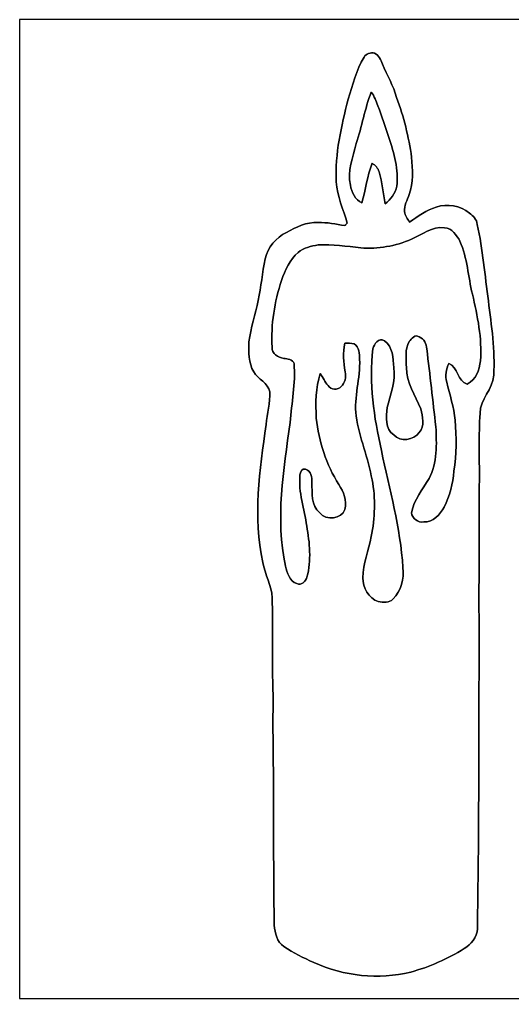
# Model space of a CAD drawing. Header units: centimetres. Extents: x -16.8 to 16.8, y -16.7 to 16.7.
# Drawn here: x -16.77 to 0, y -16.67 to 16.67 of the extents above; entities that cross this region are included whole.
import ezdxf

# ---------------------------------------------------------------- set-up
doc = ezdxf.new("R2010")
doc.units = ezdxf.units.CM
doc.header["$MEASUREMENT"] = 0
doc.layers.add('Layer 1', color=7, linetype='Continuous')

msp = doc.modelspace()

# ---------------------------------------------------------------- linework, layer by layer
at = {"layer": 'Layer 1', "color": 7}
for points, knots in [([(-16.77458, 16.66875), (-16.77458, 16.66875), (16.77458, 16.66875), (16.77458, 16.66875), (16.77458, 16.66875), (16.77458, 16.66875), (16.77458, -16.66875), (16.77458, -16.66875), (16.77458, -16.66875), (16.77458, -16.66875), (-16.77458, -16.66875), (-16.77458, -16.66875), (-16.77458, -16.66875), (-16.77458, -16.66875), (-16.77458, 16.66875), (-16.77458, 16.66875), (-16.77458, 16.66875), (-16.77458, 16.66875), (-16.77458, 16.66875), (-16.77458, 16.66875)], [0, 0, 0, 0, 0.16666667, 0.16666667, 0.16666667, 0.16666667, 0.33333333, 0.33333333, 0.33333333, 0.33333333, 0.5, 0.5, 0.5, 0.5, 0.66666667, 0.66666667, 0.66666667, 0.66666667, 1, 1, 1, 1]), ([(-5.04825, 15.38676), (-5.32342, 14.95072), (-5.41973, 14.43461), (-5.59223, 13.95554), (-5.59223, 13.95554), (-5.82401, 13.03796), (-6.04203, 12.09851), (-5.99581, 11.14601), (-5.99581, 11.14601), (-5.969, 10.65142), (-5.75239, 10.20092), (-5.62046, 9.73137), (-5.62046, 9.73137), (-5.64974, 9.70456), (-5.67902, 9.67811), (-5.7083, 9.65129), (-5.7083, 9.65129), (-6.00745, 9.70774), (-6.30873, 9.7663), (-6.61529, 9.75572), (-6.61529, 9.75572), (-7.00511, 9.78359), (-7.35824, 9.59379), (-7.69197, 9.41846), (-7.69197, 9.41846), (-8.04474, 9.23678), (-8.33649, 8.91399), (-8.41446, 8.51711), (-8.41446, 8.51711), (-8.52099, 8.05109), (-8.54922, 7.57026), (-8.65082, 7.10283), (-8.65082, 7.10283), (-8.76124, 6.63399), (-8.9027, 6.17114), (-8.96867, 5.69278), (-8.96867, 5.69278), (-8.98878, 5.35058), (-8.98419, 4.97628), (-8.80533, 4.67148), (-8.80533, 4.67148), (-8.65434, 4.42101), (-8.32344, 4.28978), (-8.25324, 3.99274), (-8.25324, 3.99274), (-8.23913, 3.61738), (-8.34778, 3.24873), (-8.38412, 2.8769), (-8.38412, 2.8769), (-8.60213, 1.3268), (-8.83461, -0.27058), (-8.49242, -1.81928), (-8.49242, -1.81928), (-8.42574, -2.23273), (-8.18762, -2.60279), (-8.1788, -3.02719), (-8.1788, -3.02719), (-8.14352, -3.97545), (-8.1855, -4.92478), (-8.1594, -5.8734), (-8.1594, -5.8734), (-8.13223, -6.50804), (-8.16257, -7.14304), (-8.1467, -7.77804), (-8.1467, -7.77804), (-8.12059, -9.91023), (-8.1407, -12.04383), (-8.10648, -14.17602), (-8.10648, -14.17602), (-8.07614, -14.44202), (-8.01934, -14.74364), (-7.77663, -14.90063), (-7.77663, -14.90063), (-7.46266, -15.12217), (-7.11129, -15.28692), (-6.76169, -15.44391), (-6.76169, -15.44391), (-5.73934, -15.91522), (-4.55648, -16.03446), (-3.4611, -15.76987), (-3.4611, -15.76987), (-2.81905, -15.59736), (-2.20698, -15.32255), (-1.64218, -14.97295), (-1.64218, -14.97295), (-1.40229, -14.83219), (-1.20862, -14.58666), (-1.18921, -14.30126), (-1.18921, -14.30126), (-1.15888, -11.86921), (-1.13665, -9.43575), (-1.14723, -7.00264), (-1.14723, -7.00264), (-1.13312, -5.63845), (-1.12289, -4.27426), (-1.14582, -2.91042), (-1.14582, -2.91042), (-1.11478, -1.60549), (-1.15358, -0.29986), (-1.12254, 1.00506), (-1.12254, 1.00506), (-1.12607, 1.75754), (-1.143, 2.51072), (-1.10314, 3.26249), (-1.10314, 3.26249), (-1.10702, 3.74579), (-0.65758, 4.07388), (-0.63535, 4.55295), (-0.63535, 4.55295), (-0.58596, 5.40032), (-0.7112, 6.24593), (-0.81774, 7.08448), (-0.81774, 7.08448), (-0.94156, 7.95408), (-1.00083, 8.83461), (-1.20191, 9.69116), (-1.20191, 9.69116), (-1.20685, 9.86437), (-1.33632, 9.97938), (-1.46121, 10.07533), (-1.46121, 10.07533), (-1.76777, 10.33251), (-2.21368, 10.41506), (-2.5908, 10.27924), (-2.5908, 10.27924), (-2.93158, 10.19069), (-3.21063, 9.96562), (-3.49779, 9.77336), (-3.49779, 9.77336), (-3.56905, 9.88342), (-3.66854, 9.98643), (-3.66783, 10.1279), (-3.66783, 10.1279), (-3.69006, 10.33604), (-3.57611, 10.51913), (-3.5179, 10.71069), (-3.5179, 10.71069), (-3.3588, 11.11321), (-3.40642, 11.56123), (-3.42935, 11.9821), (-3.42935, 11.9821), (-3.52919, 12.67389), (-3.69676, 13.35687), (-3.94053, 14.01198), (-3.94053, 14.01198), (-4.05165, 14.41274), (-4.26544, 14.77151), (-4.42172, 15.15427), (-4.42172, 15.15427), (-4.48239, 15.29362), (-4.54448, 15.45414), (-4.69018, 15.5254), (-4.69018, 15.5254), (-4.82388, 15.55009), (-4.97734, 15.50846), (-5.04825, 15.38676), (-5.04825, 15.38676), (-5.04825, 15.38676), (-5.04825, 15.38676), (-5.04825, 15.38676)], [0, 0, 0, 0, 0.02439024, 0.02439024, 0.02439024, 0.02439024, 0.04878049, 0.04878049, 0.04878049, 0.04878049, 0.07317073, 0.07317073, 0.07317073, 0.07317073, 0.09756098, 0.09756098, 0.09756098, 0.09756098, 0.12195122, 0.12195122, 0.12195122, 0.12195122, 0.14634146, 0.14634146, 0.14634146, 0.14634146, 0.17073171, 0.17073171, 0.17073171, 0.17073171, 0.19512195, 0.19512195, 0.19512195, 0.19512195, 0.2195122, 0.2195122, 0.2195122, 0.2195122, 0.24390244, 0.24390244, 0.24390244, 0.24390244, 0.26829268, 0.26829268, 0.26829268, 0.26829268, 0.29268293, 0.29268293, 0.29268293, 0.29268293, 0.31707317, 0.31707317, 0.31707317, 0.31707317, 0.34146341, 0.34146341, 0.34146341, 0.34146341, 0.36585366, 0.36585366, 0.36585366, 0.36585366, 0.3902439, 0.3902439, 0.3902439, 0.3902439, 0.41463415, 0.41463415, 0.41463415, 0.41463415, 0.43902439, 0.43902439, 0.43902439, 0.43902439, 0.46341463, 0.46341463, 0.46341463, 0.46341463, 0.48780488, 0.48780488, 0.48780488, 0.48780488, 0.51219512, 0.51219512, 0.51219512, 0.51219512, 0.53658537, 0.53658537, 0.53658537, 0.53658537, 0.56097561, 0.56097561, 0.56097561, 0.56097561, 0.58536585, 0.58536585, 0.58536585, 0.58536585, 0.6097561, 0.6097561, 0.6097561, 0.6097561, 0.63414634, 0.63414634, 0.63414634, 0.63414634, 0.65853659, 0.65853659, 0.65853659, 0.65853659, 0.68292683, 0.68292683, 0.68292683, 0.68292683, 0.70731707, 0.70731707, 0.70731707, 0.70731707, 0.73170732, 0.73170732, 0.73170732, 0.73170732, 0.75609756, 0.75609756, 0.75609756, 0.75609756, 0.7804878, 0.7804878, 0.7804878, 0.7804878, 0.80487805, 0.80487805, 0.80487805, 0.80487805, 0.82926829, 0.82926829, 0.82926829, 0.82926829, 0.85365854, 0.85365854, 0.85365854, 0.85365854, 0.87804878, 0.87804878, 0.87804878, 0.87804878, 0.90243902, 0.90243902, 0.90243902, 0.90243902, 0.92682927, 0.92682927, 0.92682927, 0.92682927, 0.95121951, 0.95121951, 0.95121951, 0.95121951, 1, 1, 1, 1]), ([(-4.80307, 14.19825), (-4.69688, 14.05925), (-4.63903, 13.89168), (-4.57694, 13.73011), (-4.57694, 13.73011), (-4.44994, 13.37098), (-4.31341, 13.01538), (-4.20688, 12.64955), (-4.20688, 12.64955), (-4.01884, 12.11862), (-3.87668, 11.55841), (-3.937, 10.98973), (-3.937, 10.98973), (-3.98604, 10.74808), (-4.14161, 10.54135), (-4.33529, 10.39424), (-4.33529, 10.39424), (-4.39349, 10.75831), (-4.42913, 11.12908), (-4.53884, 11.48221), (-4.53884, 11.48221), (-4.57271, 11.61062), (-4.66584, 11.70517), (-4.77449, 11.77361), (-4.77449, 11.77361), (-4.95018, 11.34075), (-4.98404, 10.86944), (-5.12269, 10.42529), (-5.12269, 10.42529), (-5.35305, 10.53359), (-5.4737, 10.78477), (-5.51568, 11.02466), (-5.51568, 11.02466), (-5.63421, 11.51079), (-5.41373, 11.97892), (-5.31777, 12.44706), (-5.31777, 12.44706), (-5.11881, 13.02279), (-5.02779, 13.63133), (-4.80307, 14.19825)], [0, 0, 0, 0, 0.09090909, 0.09090909, 0.09090909, 0.09090909, 0.18181818, 0.18181818, 0.18181818, 0.18181818, 0.27272727, 0.27272727, 0.27272727, 0.27272727, 0.36363636, 0.36363636, 0.36363636, 0.36363636, 0.45454545, 0.45454545, 0.45454545, 0.45454545, 0.54545455, 0.54545455, 0.54545455, 0.54545455, 0.63636364, 0.63636364, 0.63636364, 0.63636364, 0.72727273, 0.72727273, 0.72727273, 0.72727273, 0.81818182, 0.81818182, 0.81818182, 0.81818182, 1, 1, 1, 1]), ([(-3.44029, 9.19198), (-3.06846, 9.3405), (-2.73756, 9.63083), (-2.30964, 9.58144), (-2.30964, 9.58144), (-2.0514, 9.56028), (-1.89971, 9.32321), (-1.784, 9.11825), (-1.784, 9.11825), (-1.53176, 8.54886), (-1.50918, 7.91774), (-1.36278, 7.31943), (-1.36278, 7.31943), (-1.1871, 6.57542), (-1.02941, 5.81413), (-1.08867, 5.04507), (-1.08867, 5.04507), (-1.11831, 4.73745), (-1.24037, 4.39385), (-1.54023, 4.25556), (-1.54023, 4.25556), (-1.87889, 4.34622), (-1.85067, 4.826), (-2.16676, 4.959), (-2.16676, 4.959), (-2.23802, 4.75544), (-2.30858, 4.53778), (-2.23414, 4.32294), (-2.23414, 4.32294), (-2.13184, 3.89114), (-1.98826, 3.46639), (-1.94769, 3.02189), (-1.94769, 3.02189), (-1.90218, 2.44581), (-1.90183, 1.86372), (-1.99249, 1.29187), (-1.99249, 1.29187), (-2.02636, 0.86783), (-2.12901, 0.44485), (-2.32586, 0.06632), (-2.32586, 0.06632), (-2.46839, -0.18556), (-2.69134, -0.46884), (-3.0166, -0.43991), (-3.0166, -0.43991), (-3.20322, -0.47625), (-3.42406, -0.31574), (-3.43182, -0.12524), (-3.43182, -0.12524), (-3.35915, 0.31574), (-3.05682, 0.66252), (-2.83774, 1.03717), (-2.83774, 1.03717), (-2.55341, 1.57339), (-2.57598, 2.21121), (-2.60632, 2.79859), (-2.60632, 2.79859), (-2.70439, 3.68335), (-2.81058, 4.56706), (-2.91112, 5.45147), (-2.91112, 5.45147), (-2.93688, 5.61128), (-2.9972, 5.81025), (-3.17218, 5.85964), (-3.17218, 5.85964), (-3.33375, 5.97006), (-3.4223, 5.79191), (-3.51014, 5.70159), (-3.51014, 5.70159), (-3.67453, 5.44195), (-3.60715, 5.10646), (-3.60962, 4.81612), (-3.60962, 4.81612), (-3.60292, 4.30318), (-3.29988, 3.87138), (-3.12173, 3.40889), (-3.12173, 3.40889), (-3.0547, 3.15278), (-2.97709, 2.82469), (-3.16936, 2.60421), (-3.16936, 2.60421), (-3.36233, 2.34809), (-3.81459, 2.26836), (-4.03895, 2.52236), (-4.03895, 2.52236), (-4.33352, 2.73085), (-4.30918, 3.13655), (-4.26367, 3.45122), (-4.26367, 3.45122), (-4.15784, 3.89784), (-3.96875, 4.34728), (-4.03331, 4.81506), (-4.03331, 4.81506), (-4.06047, 5.13362), (-4.06576, 5.52803), (-4.35857, 5.73193), (-4.35857, 5.73193), (-4.55048, 5.84517), (-4.71099, 5.62116), (-4.74839, 5.455), (-4.74839, 5.455), (-4.88315, 4.29436), (-4.71664, 3.12561), (-4.4577, 1.9939), (-4.4577, 1.9939), (-4.18183, 0.67098), (-3.81035, -0.63959), (-3.7278, -1.99461), (-3.7278, -1.99461), (-3.683, -2.37561), (-3.79024, -2.78483), (-4.06188, -3.06352), (-4.06188, -3.06352), (-4.18183, -3.20993), (-4.4002, -3.18699), (-4.56424, -3.15278), (-4.56424, -3.15278), (-4.89761, -3.04024), (-5.09305, -2.68464), (-5.08776, -2.34491), (-5.08776, -2.34491), (-5.10752, -1.85808), (-4.88209, -1.41182), (-4.80519, -0.94015), (-4.80519, -0.94015), (-4.6803, -0.30374), (-4.64714, 0.35631), (-4.77838, 0.99448), (-4.77838, 0.99448), (-4.90291, 1.73249), (-5.21229, 2.42676), (-5.32377, 3.16794), (-5.32377, 3.16794), (-5.39574, 3.81706), (-5.17349, 4.44994), (-5.201, 5.09834), (-5.201, 5.09834), (-5.19395, 5.28179), (-5.21794, 5.50792), (-5.38198, 5.62257), (-5.38198, 5.62257), (-5.48428, 5.6582), (-5.59647, 5.64092), (-5.70301, 5.64515), (-5.70301, 5.64515), (-5.76792, 5.32377), (-5.75663, 4.99533), (-5.69454, 4.67431), (-5.69454, 4.67431), (-5.65362, 4.49792), (-5.69207, 4.29789), (-5.83036, 4.1723), (-5.83036, 4.1723), (-5.94501, 4.03578), (-6.17396, 4.06576), (-6.27556, 4.20158), (-6.27556, 4.20158), (-6.37258, 4.33352), (-6.45619, 4.47358), (-6.53803, 4.61504), (-6.53803, 4.61504), (-6.70243, 4.12785), (-6.70419, 3.60574), (-6.67491, 3.09774), (-6.67491, 3.09774), (-6.5913, 2.2987), (-6.33906, 1.51024), (-5.90621, 0.83079), (-5.90621, 0.83079), (-5.74463, 0.58702), (-5.63527, 0.28046), (-5.70336, -0.01235), (-5.70336, -0.01235), (-5.82224, -0.35348), (-6.33271, -0.39864), (-6.55567, -0.13476), (-6.55567, -0.13476), (-6.86999, 0.11853), (-6.80508, 0.54786), (-6.82801, 0.90064), (-6.82801, 0.90064), (-6.80967, 1.06645), (-6.85518, 1.30316), (-7.0418, 1.35502), (-7.0418, 1.35502), (-7.16351, 1.39912), (-7.2196, 1.25554), (-7.23053, 1.15958), (-7.23053, 1.15958), (-7.29121, 0.56762), (-7.07672, -0.00176), (-7.00123, -0.58173), (-7.00123, -0.58173), (-6.90069, -1.15253), (-6.83754, -1.74978), (-6.99523, -2.31669), (-6.99523, -2.31669), (-7.03333, -2.4638), (-7.17162, -2.60738), (-7.34131, -2.54212), (-7.34131, -2.54212), (-7.59425, -2.46803), (-7.66163, -2.16641), (-7.72513, -1.94769), (-7.72513, -1.94769), (-8.07297, -0.32985), (-7.79039, 1.32786), (-7.56814, 2.94252), (-7.56814, 2.94252), (-7.51628, 3.61244), (-7.37306, 4.27814), (-7.43232, 4.95335), (-7.43232, 4.95335), (-7.46866, 5.10187), (-7.66445, 5.10822), (-7.78122, 5.13009), (-7.78122, 5.13009), (-7.97701, 5.15091), (-8.19679, 5.29167), (-8.1788, 5.51462), (-8.1788, 5.51462), (-8.22784, 6.28227), (-8.09696, 7.05556), (-7.85671, 7.78475), (-7.85671, 7.78475), (-7.7403, 8.13788), (-7.5752, 8.48783), (-7.29439, 8.74042), (-7.29439, 8.74042), (-7.10106, 8.89388), (-6.85341, 8.95738), (-6.61317, 8.99301), (-6.61317, 8.99301), (-6.12775, 9.01665), (-5.64374, 8.94856), (-5.16255, 8.89353), (-5.16255, 8.89353), (-4.57623, 8.85543), (-3.97545, 8.94292), (-3.44029, 9.19198)], [0, 0, 0, 0, 0.01639344, 0.01639344, 0.01639344, 0.01639344, 0.03278689, 0.03278689, 0.03278689, 0.03278689, 0.04918033, 0.04918033, 0.04918033, 0.04918033, 0.06557377, 0.06557377, 0.06557377, 0.06557377, 0.08196721, 0.08196721, 0.08196721, 0.08196721, 0.09836066, 0.09836066, 0.09836066, 0.09836066, 0.1147541, 0.1147541, 0.1147541, 0.1147541, 0.13114754, 0.13114754, 0.13114754, 0.13114754, 0.14754098, 0.14754098, 0.14754098, 0.14754098, 0.16393443, 0.16393443, 0.16393443, 0.16393443, 0.18032787, 0.18032787, 0.18032787, 0.18032787, 0.19672131, 0.19672131, 0.19672131, 0.19672131, 0.21311475, 0.21311475, 0.21311475, 0.21311475, 0.2295082, 0.2295082, 0.2295082, 0.2295082, 0.24590164, 0.24590164, 0.24590164, 0.24590164, 0.26229508, 0.26229508, 0.26229508, 0.26229508, 0.27868852, 0.27868852, 0.27868852, 0.27868852, 0.29508197, 0.29508197, 0.29508197, 0.29508197, 0.31147541, 0.31147541, 0.31147541, 0.31147541, 0.32786885, 0.32786885, 0.32786885, 0.32786885, 0.3442623, 0.3442623, 0.3442623, 0.3442623, 0.36065574, 0.36065574, 0.36065574, 0.36065574, 0.37704918, 0.37704918, 0.37704918, 0.37704918, 0.39344262, 0.39344262, 0.39344262, 0.39344262, 0.40983607, 0.40983607, 0.40983607, 0.40983607, 0.42622951, 0.42622951, 0.42622951, 0.42622951, 0.44262295, 0.44262295, 0.44262295, 0.44262295, 0.45901639, 0.45901639, 0.45901639, 0.45901639, 0.47540984, 0.47540984, 0.47540984, 0.47540984, 0.49180328, 0.49180328, 0.49180328, 0.49180328, 0.50819672, 0.50819672, 0.50819672, 0.50819672, 0.52459016, 0.52459016, 0.52459016, 0.52459016, 0.54098361, 0.54098361, 0.54098361, 0.54098361, 0.55737705, 0.55737705, 0.55737705, 0.55737705, 0.57377049, 0.57377049, 0.57377049, 0.57377049, 0.59016393, 0.59016393, 0.59016393, 0.59016393, 0.60655738, 0.60655738, 0.60655738, 0.60655738, 0.62295082, 0.62295082, 0.62295082, 0.62295082, 0.63934426, 0.63934426, 0.63934426, 0.63934426, 0.6557377, 0.6557377, 0.6557377, 0.6557377, 0.67213115, 0.67213115, 0.67213115, 0.67213115, 0.68852459, 0.68852459, 0.68852459, 0.68852459, 0.70491803, 0.70491803, 0.70491803, 0.70491803, 0.72131148, 0.72131148, 0.72131148, 0.72131148, 0.73770492, 0.73770492, 0.73770492, 0.73770492, 0.75409836, 0.75409836, 0.75409836, 0.75409836, 0.7704918, 0.7704918, 0.7704918, 0.7704918, 0.78688525, 0.78688525, 0.78688525, 0.78688525, 0.80327869, 0.80327869, 0.80327869, 0.80327869, 0.81967213, 0.81967213, 0.81967213, 0.81967213, 0.83606557, 0.83606557, 0.83606557, 0.83606557, 0.85245902, 0.85245902, 0.85245902, 0.85245902, 0.86885246, 0.86885246, 0.86885246, 0.86885246, 0.8852459, 0.8852459, 0.8852459, 0.8852459, 0.90163934, 0.90163934, 0.90163934, 0.90163934, 0.91803279, 0.91803279, 0.91803279, 0.91803279, 0.93442623, 0.93442623, 0.93442623, 0.93442623, 0.95081967, 0.95081967, 0.95081967, 0.95081967, 0.96721311, 0.96721311, 0.96721311, 0.96721311, 1, 1, 1, 1])]:
    msp.add_open_spline(points, degree=3, knots=knots, dxfattribs=at)
at = {"layer": 'Layer 1', "color": 254}
for points, knots in [([(-5.04825, 15.38676), (-4.97734, 15.50846), (-4.82388, 15.55009), (-4.69018, 15.5254), (-4.69018, 15.5254), (-4.54448, 15.45414), (-4.48239, 15.29362), (-4.42172, 15.15427), (-4.42172, 15.15427), (-4.26544, 14.77151), (-4.05165, 14.41274), (-3.94053, 14.01198), (-3.94053, 14.01198), (-3.69676, 13.35687), (-3.52919, 12.67389), (-3.42935, 11.9821), (-3.42935, 11.9821), (-3.40642, 11.56123), (-3.3588, 11.11321), (-3.5179, 10.71069), (-3.5179, 10.71069), (-3.57611, 10.51913), (-3.69006, 10.33604), (-3.66783, 10.1279), (-3.66783, 10.1279), (-3.66854, 9.98643), (-3.56905, 9.88342), (-3.49779, 9.77336), (-3.49779, 9.77336), (-3.21063, 9.96562), (-2.93158, 10.19069), (-2.5908, 10.27924), (-2.5908, 10.27924), (-2.21368, 10.41506), (-1.76777, 10.33251), (-1.46121, 10.07533), (-1.46121, 10.07533), (-1.33632, 9.97938), (-1.20685, 9.86437), (-1.20191, 9.69116), (-1.20191, 9.69116), (-1.00083, 8.83461), (-0.94156, 7.95408), (-0.81774, 7.08448), (-0.81774, 7.08448), (-0.7112, 6.24593), (-0.58596, 5.40032), (-0.63535, 4.55295), (-0.63535, 4.55295), (-0.65758, 4.07388), (-1.10702, 3.74579), (-1.10314, 3.26249), (-1.10314, 3.26249), (-1.143, 2.51072), (-1.12607, 1.75754), (-1.12254, 1.00506), (-1.12254, 1.00506), (-1.15358, -0.29986), (-1.11478, -1.60549), (-1.14582, -2.91042), (-1.14582, -2.91042), (-1.12289, -4.27426), (-1.13312, -5.63845), (-1.14723, -7.00264), (-1.14723, -7.00264), (-1.13665, -9.43575), (-1.15888, -11.86921), (-1.18921, -14.30126), (-1.18921, -14.30126), (-1.20862, -14.58666), (-1.40229, -14.83219), (-1.64218, -14.97295), (-1.64218, -14.97295), (-2.20698, -15.32255), (-2.81905, -15.59736), (-3.4611, -15.76987), (-3.4611, -15.76987), (-4.55648, -16.03446), (-5.73934, -15.91522), (-6.76169, -15.44391), (-6.76169, -15.44391), (-7.11129, -15.28692), (-7.46266, -15.12217), (-7.77663, -14.90063), (-7.77663, -14.90063), (-8.01934, -14.74364), (-8.07614, -14.44202), (-8.10648, -14.17602), (-8.10648, -14.17602), (-8.1407, -12.04383), (-8.12059, -9.91023), (-8.1467, -7.77804), (-8.1467, -7.77804), (-8.16257, -7.14304), (-8.13223, -6.50804), (-8.1594, -5.8734), (-8.1594, -5.8734), (-8.1855, -4.92478), (-8.14352, -3.97545), (-8.1788, -3.02719), (-8.1788, -3.02719), (-8.18762, -2.60279), (-8.42574, -2.23273), (-8.49242, -1.81928), (-8.49242, -1.81928), (-8.83461, -0.27058), (-8.60213, 1.3268), (-8.38412, 2.8769), (-8.38412, 2.8769), (-8.34778, 3.24873), (-8.23913, 3.61738), (-8.25324, 3.99274), (-8.25324, 3.99274), (-8.32344, 4.28978), (-8.65434, 4.42101), (-8.80533, 4.67148), (-8.80533, 4.67148), (-8.98419, 4.97628), (-8.98878, 5.35058), (-8.96867, 5.69278), (-8.96867, 5.69278), (-8.9027, 6.17114), (-8.76124, 6.63399), (-8.65082, 7.10283), (-8.65082, 7.10283), (-8.54922, 7.57026), (-8.52099, 8.05109), (-8.41446, 8.51711), (-8.41446, 8.51711), (-8.33649, 8.91399), (-8.04474, 9.23678), (-7.69197, 9.41846), (-7.69197, 9.41846), (-7.35824, 9.59379), (-7.00511, 9.78359), (-6.61529, 9.75572), (-6.61529, 9.75572), (-6.30873, 9.7663), (-6.00745, 9.70774), (-5.7083, 9.65129), (-5.7083, 9.65129), (-5.67902, 9.67811), (-5.64974, 9.70456), (-5.62046, 9.73137), (-5.62046, 9.73137), (-5.75239, 10.20092), (-5.969, 10.65142), (-5.99581, 11.14601), (-5.99581, 11.14601), (-6.04203, 12.09851), (-5.82401, 13.03796), (-5.59223, 13.95554), (-5.59223, 13.95554), (-5.41973, 14.43461), (-5.32342, 14.95072), (-5.04825, 15.38676), (-5.04825, 15.38676), (-5.04825, 15.38676), (-5.04825, 15.38676), (-5.04825, 15.38676)], [0, 0, 0, 0, 0.02439024, 0.02439024, 0.02439024, 0.02439024, 0.04878049, 0.04878049, 0.04878049, 0.04878049, 0.07317073, 0.07317073, 0.07317073, 0.07317073, 0.09756098, 0.09756098, 0.09756098, 0.09756098, 0.12195122, 0.12195122, 0.12195122, 0.12195122, 0.14634146, 0.14634146, 0.14634146, 0.14634146, 0.17073171, 0.17073171, 0.17073171, 0.17073171, 0.19512195, 0.19512195, 0.19512195, 0.19512195, 0.2195122, 0.2195122, 0.2195122, 0.2195122, 0.24390244, 0.24390244, 0.24390244, 0.24390244, 0.26829268, 0.26829268, 0.26829268, 0.26829268, 0.29268293, 0.29268293, 0.29268293, 0.29268293, 0.31707317, 0.31707317, 0.31707317, 0.31707317, 0.34146341, 0.34146341, 0.34146341, 0.34146341, 0.36585366, 0.36585366, 0.36585366, 0.36585366, 0.3902439, 0.3902439, 0.3902439, 0.3902439, 0.41463415, 0.41463415, 0.41463415, 0.41463415, 0.43902439, 0.43902439, 0.43902439, 0.43902439, 0.46341463, 0.46341463, 0.46341463, 0.46341463, 0.48780488, 0.48780488, 0.48780488, 0.48780488, 0.51219512, 0.51219512, 0.51219512, 0.51219512, 0.53658537, 0.53658537, 0.53658537, 0.53658537, 0.56097561, 0.56097561, 0.56097561, 0.56097561, 0.58536585, 0.58536585, 0.58536585, 0.58536585, 0.6097561, 0.6097561, 0.6097561, 0.6097561, 0.63414634, 0.63414634, 0.63414634, 0.63414634, 0.65853659, 0.65853659, 0.65853659, 0.65853659, 0.68292683, 0.68292683, 0.68292683, 0.68292683, 0.70731707, 0.70731707, 0.70731707, 0.70731707, 0.73170732, 0.73170732, 0.73170732, 0.73170732, 0.75609756, 0.75609756, 0.75609756, 0.75609756, 0.7804878, 0.7804878, 0.7804878, 0.7804878, 0.80487805, 0.80487805, 0.80487805, 0.80487805, 0.82926829, 0.82926829, 0.82926829, 0.82926829, 0.85365854, 0.85365854, 0.85365854, 0.85365854, 0.87804878, 0.87804878, 0.87804878, 0.87804878, 0.90243902, 0.90243902, 0.90243902, 0.90243902, 0.92682927, 0.92682927, 0.92682927, 0.92682927, 0.95121951, 0.95121951, 0.95121951, 0.95121951, 1, 1, 1, 1]), ([(-4.80307, 14.19825), (-5.02779, 13.63133), (-5.11881, 13.02279), (-5.31777, 12.44706), (-5.31777, 12.44706), (-5.41373, 11.97892), (-5.63421, 11.51079), (-5.51568, 11.02466), (-5.51568, 11.02466), (-5.4737, 10.78477), (-5.35305, 10.53359), (-5.12269, 10.42529), (-5.12269, 10.42529), (-4.98404, 10.86944), (-4.95018, 11.34075), (-4.77449, 11.77361), (-4.77449, 11.77361), (-4.66584, 11.70517), (-4.57271, 11.61062), (-4.53884, 11.48221), (-4.53884, 11.48221), (-4.42913, 11.12908), (-4.39349, 10.75831), (-4.33529, 10.39424), (-4.33529, 10.39424), (-4.14161, 10.54135), (-3.98604, 10.74808), (-3.937, 10.98973), (-3.937, 10.98973), (-3.87668, 11.55841), (-4.01884, 12.11862), (-4.20688, 12.64955), (-4.20688, 12.64955), (-4.31341, 13.01538), (-4.44994, 13.37098), (-4.57694, 13.73011), (-4.57694, 13.73011), (-4.63903, 13.89168), (-4.69688, 14.05925), (-4.80307, 14.19825), (-4.80307, 14.19825), (-4.80307, 14.19825), (-4.80307, 14.19825), (-4.80307, 14.19825)], [0, 0, 0, 0, 0.08333333, 0.08333333, 0.08333333, 0.08333333, 0.16666667, 0.16666667, 0.16666667, 0.16666667, 0.25, 0.25, 0.25, 0.25, 0.33333333, 0.33333333, 0.33333333, 0.33333333, 0.41666667, 0.41666667, 0.41666667, 0.41666667, 0.5, 0.5, 0.5, 0.5, 0.58333333, 0.58333333, 0.58333333, 0.58333333, 0.66666667, 0.66666667, 0.66666667, 0.66666667, 0.75, 0.75, 0.75, 0.75, 0.83333333, 0.83333333, 0.83333333, 0.83333333, 1, 1, 1, 1]), ([(-3.44029, 9.19198), (-3.97545, 8.94292), (-4.57623, 8.85543), (-5.16255, 8.89353), (-5.16255, 8.89353), (-5.64374, 8.94856), (-6.12775, 9.01665), (-6.61317, 8.99301), (-6.61317, 8.99301), (-6.85341, 8.95738), (-7.10106, 8.89388), (-7.29439, 8.74042), (-7.29439, 8.74042), (-7.5752, 8.48783), (-7.7403, 8.13788), (-7.85671, 7.78475), (-7.85671, 7.78475), (-8.09696, 7.05556), (-8.22784, 6.28227), (-8.1788, 5.51462), (-8.1788, 5.51462), (-8.19679, 5.29167), (-7.97701, 5.15091), (-7.78122, 5.13009), (-7.78122, 5.13009), (-7.66445, 5.10822), (-7.46866, 5.10187), (-7.43232, 4.95335), (-7.43232, 4.95335), (-7.37306, 4.27814), (-7.51628, 3.61244), (-7.56814, 2.94252), (-7.56814, 2.94252), (-7.79039, 1.32786), (-8.07297, -0.32985), (-7.72513, -1.94769), (-7.72513, -1.94769), (-7.66163, -2.16641), (-7.59425, -2.46803), (-7.34131, -2.54212), (-7.34131, -2.54212), (-7.17162, -2.60738), (-7.03333, -2.4638), (-6.99523, -2.31669), (-6.99523, -2.31669), (-6.83754, -1.74978), (-6.90069, -1.15253), (-7.00123, -0.58173), (-7.00123, -0.58173), (-7.07672, -0.00176), (-7.29121, 0.56762), (-7.23053, 1.15958), (-7.23053, 1.15958), (-7.2196, 1.25554), (-7.16351, 1.39912), (-7.0418, 1.35502), (-7.0418, 1.35502), (-6.85518, 1.30316), (-6.80967, 1.06645), (-6.82801, 0.90064), (-6.82801, 0.90064), (-6.80508, 0.54786), (-6.86999, 0.11853), (-6.55567, -0.13476), (-6.55567, -0.13476), (-6.33271, -0.39864), (-5.82224, -0.35348), (-5.70336, -0.01235), (-5.70336, -0.01235), (-5.63527, 0.28046), (-5.74463, 0.58702), (-5.90621, 0.83079), (-5.90621, 0.83079), (-6.33906, 1.51024), (-6.5913, 2.2987), (-6.67491, 3.09774), (-6.67491, 3.09774), (-6.70419, 3.60574), (-6.70243, 4.12785), (-6.53803, 4.61504), (-6.53803, 4.61504), (-6.45619, 4.47358), (-6.37258, 4.33352), (-6.27556, 4.20158), (-6.27556, 4.20158), (-6.17396, 4.06576), (-5.94501, 4.03578), (-5.83036, 4.1723), (-5.83036, 4.1723), (-5.69207, 4.29789), (-5.65362, 4.49792), (-5.69454, 4.67431), (-5.69454, 4.67431), (-5.75663, 4.99533), (-5.76792, 5.32377), (-5.70301, 5.64515), (-5.70301, 5.64515), (-5.59647, 5.64092), (-5.48428, 5.6582), (-5.38198, 5.62257), (-5.38198, 5.62257), (-5.21794, 5.50792), (-5.19395, 5.28179), (-5.201, 5.09834), (-5.201, 5.09834), (-5.17349, 4.44994), (-5.39574, 3.81706), (-5.32377, 3.16794), (-5.32377, 3.16794), (-5.21229, 2.42676), (-4.90291, 1.73249), (-4.77838, 0.99448), (-4.77838, 0.99448), (-4.64714, 0.35631), (-4.6803, -0.30374), (-4.80519, -0.94015), (-4.80519, -0.94015), (-4.88209, -1.41182), (-5.10752, -1.85808), (-5.08776, -2.34491), (-5.08776, -2.34491), (-5.09305, -2.68464), (-4.89761, -3.04024), (-4.56424, -3.15278), (-4.56424, -3.15278), (-4.4002, -3.18699), (-4.18183, -3.20993), (-4.06188, -3.06352), (-4.06188, -3.06352), (-3.79024, -2.78483), (-3.683, -2.37561), (-3.7278, -1.99461), (-3.7278, -1.99461), (-3.81035, -0.63959), (-4.18183, 0.67098), (-4.4577, 1.9939), (-4.4577, 1.9939), (-4.71664, 3.12561), (-4.88315, 4.29436), (-4.74839, 5.455), (-4.74839, 5.455), (-4.71099, 5.62116), (-4.55048, 5.84517), (-4.35857, 5.73193), (-4.35857, 5.73193), (-4.06576, 5.52803), (-4.06047, 5.13362), (-4.03331, 4.81506), (-4.03331, 4.81506), (-3.96875, 4.34728), (-4.15784, 3.89784), (-4.26367, 3.45122), (-4.26367, 3.45122), (-4.30918, 3.13655), (-4.33352, 2.73085), (-4.03895, 2.52236), (-4.03895, 2.52236), (-3.81459, 2.26836), (-3.36233, 2.34809), (-3.16936, 2.60421), (-3.16936, 2.60421), (-2.97709, 2.82469), (-3.0547, 3.15278), (-3.12173, 3.40889), (-3.12173, 3.40889), (-3.29988, 3.87138), (-3.60292, 4.30318), (-3.60962, 4.81612), (-3.60962, 4.81612), (-3.60715, 5.10646), (-3.67453, 5.44195), (-3.51014, 5.70159), (-3.51014, 5.70159), (-3.4223, 5.79191), (-3.33375, 5.97006), (-3.17218, 5.85964), (-3.17218, 5.85964), (-2.9972, 5.81025), (-2.93688, 5.61128), (-2.91112, 5.45147), (-2.91112, 5.45147), (-2.81058, 4.56706), (-2.70439, 3.68335), (-2.60632, 2.79859), (-2.60632, 2.79859), (-2.57598, 2.21121), (-2.55341, 1.57339), (-2.83774, 1.03717), (-2.83774, 1.03717), (-3.05682, 0.66252), (-3.35915, 0.31574), (-3.43182, -0.12524), (-3.43182, -0.12524), (-3.42406, -0.31574), (-3.20322, -0.47625), (-3.0166, -0.43991), (-3.0166, -0.43991), (-2.69134, -0.46884), (-2.46839, -0.18556), (-2.32586, 0.06632), (-2.32586, 0.06632), (-2.12901, 0.44485), (-2.02636, 0.86783), (-1.99249, 1.29187), (-1.99249, 1.29187), (-1.90183, 1.86372), (-1.90218, 2.44581), (-1.94769, 3.02189), (-1.94769, 3.02189), (-1.98826, 3.46639), (-2.13184, 3.89114), (-2.23414, 4.32294), (-2.23414, 4.32294), (-2.30858, 4.53778), (-2.23802, 4.75544), (-2.16676, 4.959), (-2.16676, 4.959), (-1.85067, 4.826), (-1.87889, 4.34622), (-1.54023, 4.25556), (-1.54023, 4.25556), (-1.24037, 4.39385), (-1.11831, 4.73745), (-1.08867, 5.04507), (-1.08867, 5.04507), (-1.02941, 5.81413), (-1.1871, 6.57542), (-1.36278, 7.31943), (-1.36278, 7.31943), (-1.50918, 7.91774), (-1.53176, 8.54886), (-1.784, 9.11825), (-1.784, 9.11825), (-1.89971, 9.32321), (-2.0514, 9.56028), (-2.30964, 9.58144), (-2.30964, 9.58144), (-2.73756, 9.63083), (-3.06846, 9.3405), (-3.44029, 9.19198)], [0, 0, 0, 0, 0.01639344, 0.01639344, 0.01639344, 0.01639344, 0.03278689, 0.03278689, 0.03278689, 0.03278689, 0.04918033, 0.04918033, 0.04918033, 0.04918033, 0.06557377, 0.06557377, 0.06557377, 0.06557377, 0.08196721, 0.08196721, 0.08196721, 0.08196721, 0.09836066, 0.09836066, 0.09836066, 0.09836066, 0.1147541, 0.1147541, 0.1147541, 0.1147541, 0.13114754, 0.13114754, 0.13114754, 0.13114754, 0.14754098, 0.14754098, 0.14754098, 0.14754098, 0.16393443, 0.16393443, 0.16393443, 0.16393443, 0.18032787, 0.18032787, 0.18032787, 0.18032787, 0.19672131, 0.19672131, 0.19672131, 0.19672131, 0.21311475, 0.21311475, 0.21311475, 0.21311475, 0.2295082, 0.2295082, 0.2295082, 0.2295082, 0.24590164, 0.24590164, 0.24590164, 0.24590164, 0.26229508, 0.26229508, 0.26229508, 0.26229508, 0.27868852, 0.27868852, 0.27868852, 0.27868852, 0.29508197, 0.29508197, 0.29508197, 0.29508197, 0.31147541, 0.31147541, 0.31147541, 0.31147541, 0.32786885, 0.32786885, 0.32786885, 0.32786885, 0.3442623, 0.3442623, 0.3442623, 0.3442623, 0.36065574, 0.36065574, 0.36065574, 0.36065574, 0.37704918, 0.37704918, 0.37704918, 0.37704918, 0.39344262, 0.39344262, 0.39344262, 0.39344262, 0.40983607, 0.40983607, 0.40983607, 0.40983607, 0.42622951, 0.42622951, 0.42622951, 0.42622951, 0.44262295, 0.44262295, 0.44262295, 0.44262295, 0.45901639, 0.45901639, 0.45901639, 0.45901639, 0.47540984, 0.47540984, 0.47540984, 0.47540984, 0.49180328, 0.49180328, 0.49180328, 0.49180328, 0.50819672, 0.50819672, 0.50819672, 0.50819672, 0.52459016, 0.52459016, 0.52459016, 0.52459016, 0.54098361, 0.54098361, 0.54098361, 0.54098361, 0.55737705, 0.55737705, 0.55737705, 0.55737705, 0.57377049, 0.57377049, 0.57377049, 0.57377049, 0.59016393, 0.59016393, 0.59016393, 0.59016393, 0.60655738, 0.60655738, 0.60655738, 0.60655738, 0.62295082, 0.62295082, 0.62295082, 0.62295082, 0.63934426, 0.63934426, 0.63934426, 0.63934426, 0.6557377, 0.6557377, 0.6557377, 0.6557377, 0.67213115, 0.67213115, 0.67213115, 0.67213115, 0.68852459, 0.68852459, 0.68852459, 0.68852459, 0.70491803, 0.70491803, 0.70491803, 0.70491803, 0.72131148, 0.72131148, 0.72131148, 0.72131148, 0.73770492, 0.73770492, 0.73770492, 0.73770492, 0.75409836, 0.75409836, 0.75409836, 0.75409836, 0.7704918, 0.7704918, 0.7704918, 0.7704918, 0.78688525, 0.78688525, 0.78688525, 0.78688525, 0.80327869, 0.80327869, 0.80327869, 0.80327869, 0.81967213, 0.81967213, 0.81967213, 0.81967213, 0.83606557, 0.83606557, 0.83606557, 0.83606557, 0.85245902, 0.85245902, 0.85245902, 0.85245902, 0.86885246, 0.86885246, 0.86885246, 0.86885246, 0.8852459, 0.8852459, 0.8852459, 0.8852459, 0.90163934, 0.90163934, 0.90163934, 0.90163934, 0.91803279, 0.91803279, 0.91803279, 0.91803279, 0.93442623, 0.93442623, 0.93442623, 0.93442623, 0.95081967, 0.95081967, 0.95081967, 0.95081967, 0.96721311, 0.96721311, 0.96721311, 0.96721311, 1, 1, 1, 1])]:
    msp.add_open_spline(points, degree=3, knots=knots, dxfattribs=at)

doc.saveas('drawing.dxf')
